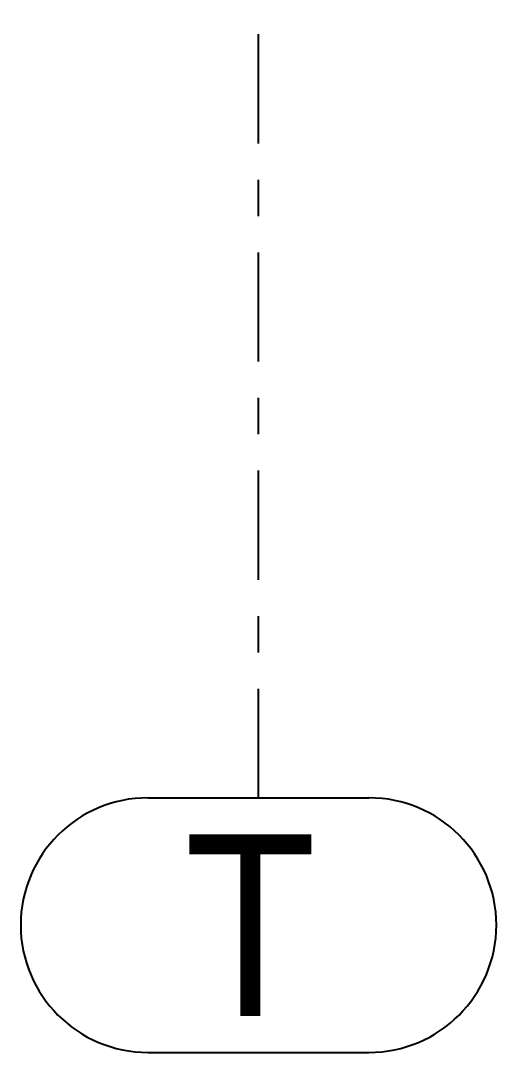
# Model space of a CAD drawing. Header units: millimetres. Extents: x 914 to 1731, y -85 to 465.
# Drawn here: x 1014.96 to 1028.03, y 336.39 to 364.77 of the extents above; entities that cross this region are included whole.
import ezdxf

# ---------------------------------------------------------------- set-up
doc = ezdxf.new("R2010")
doc.units = ezdxf.units.MM
doc.linetypes.add('XKITLINE00', pattern=[0])
doc.linetypes.add('XKITLINE03', pattern=[6, 3, -1, 1, -1])
doc.layers.add('S033M_GRID-STRUCT', color=1, linetype='Continuous', lineweight=0)
doc.styles.add('ARIAL_', font='arial.ttf')

msp = doc.modelspace()

# ---------------------------------------------------------------- linework, layer by layer
at = {"layer": 'S033M_GRID-STRUCT', "linetype": 'XKITLINE03', "lineweight": 25}
msp.add_line((1021.493, 343.392), (1021.493, 433.224), dxfattribs=at)
at = {"layer": 'S033M_GRID-STRUCT', "linetype": 'XKITLINE00', "lineweight": 25}
for p, q in [((1018.457, 343.392), (1024.529, 343.392)), ((1018.457, 336.392), (1024.529, 336.392))]:
    msp.add_line(p, q, dxfattribs=at)
for centre, start, end in [((1018.457, 339.892), 90, 270), ((1024.529, 339.892), 270, 90)]:
    msp.add_arc(centre, 3.5, start, end, dxfattribs=at)

# ---------------------------------------------------------------- texts
at = {"layer": 'S033M_GRID-STRUCT', "lineweight": 25, "style": 'ARIAL_', "width": 0.85}
msp.add_text('T', height=5, dxfattribs=at).set_placement((1019.457, 337.392))

doc.saveas('drawing.dxf')
